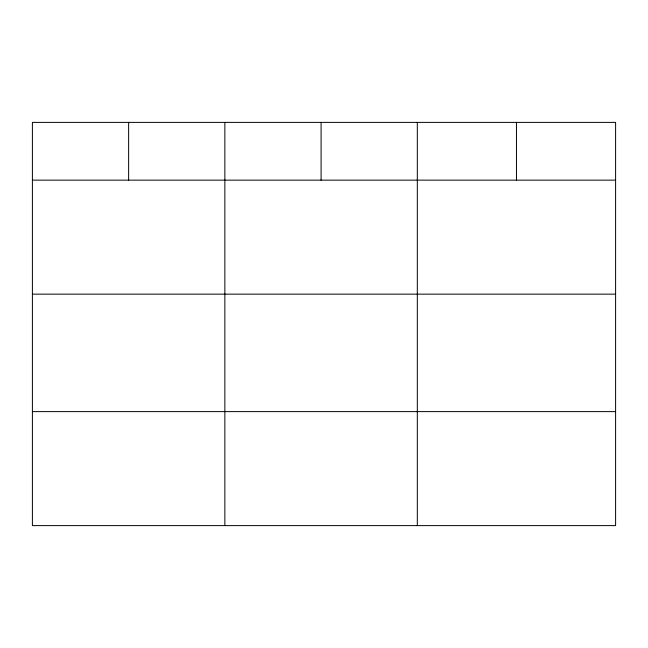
<?xml version="1.0" encoding="UTF-8"?>
<svg xmlns="http://www.w3.org/2000/svg" width="648" height="648" viewBox="0 0 648 648"><rect width="100%" height="100%" fill="white"/><g stroke="black" fill="none" stroke-linecap="round" stroke-linejoin="round"><path stroke-width="0.97" d="M615.6 294.151L615.6 122.391L32.4 122.391L32.4 525.609L615.6 525.609L615.6 294.151L32.4 294.151M32.4 180.144L615.6 180.144M32.4 411.61L615.6 411.61M516.456 122.391L516.456 180.144M417.312 122.391L417.312 525.609M321.084 122.391L321.084 180.144M224.856 122.391L224.856 525.609M128.628 122.391L128.628 180.144"/></g></svg>
